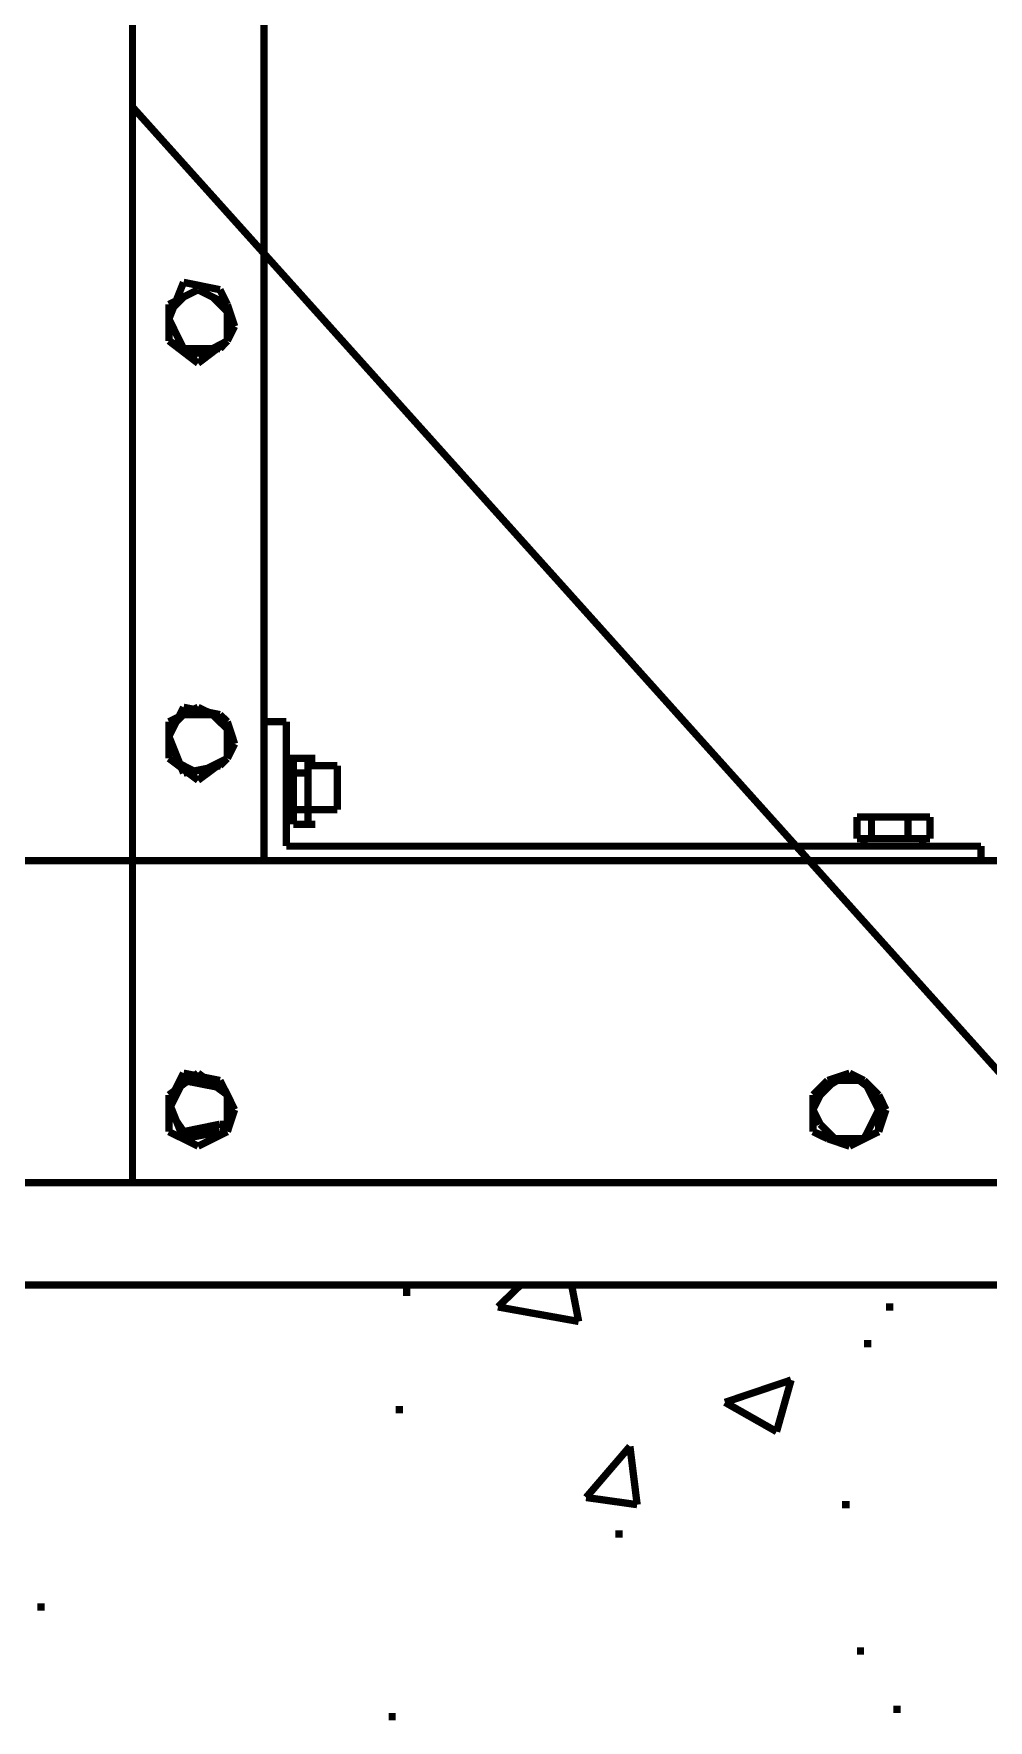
# Model space of a CAD drawing. Header units: metres. Extents: x 3290 to 4536, y 1562 to 1983.
# Drawn here: x 4038.32 to 4041.31, y 1637.98 to 1643.27 of the extents above; entities that cross this region are included whole.
import ezdxf

# ---------------------------------------------------------------- set-up
doc = ezdxf.new("R2010")
doc.units = ezdxf.units.M
doc.layers.add('C00-00-00-BLACK', color=7, linetype='Continuous')

msp = doc.modelspace()

# ---------------------------------------------------------------- linework, layer by layer
at = {"layer": 'C00-00-00-BLACK', "const_width": 0.0229}
for points in [[(4038.6274, 1651.2579), (4038.6274, 1639.6644)], [(4039.0406, 1651.2579), (4039.0406, 1642.5577)], [(4038.6274, 1643.0391), (4041.6591, 1639.6644)], [(4039.0406, 1642.5577), (4039.0406, 1640.6749)], [(4038.7877, 1642.4891), (4038.7417, 1642.3741)], [(4038.902, 1642.466), (4038.7877, 1642.4891)], [(4038.7417, 1642.4196), (4038.8332, 1642.466)], [(4038.7877, 1642.4429), (4038.7417, 1642.3972)], [(4038.8332, 1642.466), (4038.7877, 1642.4429)], [(4038.8787, 1642.4429), (4038.8332, 1642.466)], [(4038.8332, 1642.466), (4038.9253, 1642.4196)], [(4038.9253, 1642.3972), (4038.8787, 1642.4429)], [(4038.9253, 1642.4196), (4038.902, 1642.466)], [(4038.7417, 1642.3055), (4038.7417, 1642.4196)], [(4038.7417, 1642.3972), (4038.7417, 1642.351)], [(4038.7417, 1642.3741), (4038.7877, 1642.2809)], [(4038.9253, 1642.4196), (4038.9253, 1642.3055)], [(4038.948, 1642.351), (4038.9253, 1642.4196)], [(4038.9253, 1642.351), (4038.9253, 1642.3972)], [(4038.7417, 1642.351), (4038.7417, 1642.3055)], [(4038.9253, 1642.3055), (4038.9253, 1642.351)], [(4038.9253, 1642.3055), (4038.948, 1642.351)], [(4038.7417, 1642.3055), (4038.7877, 1642.2809)], [(4038.8332, 1642.2354), (4038.7417, 1642.3055)], [(4038.7877, 1642.2809), (4038.8332, 1642.2578)], [(4038.7877, 1642.2809), (4038.902, 1642.2809)], [(4038.9253, 1642.3055), (4038.8332, 1642.2354)], [(4038.8332, 1642.2578), (4038.8787, 1642.2809)], [(4038.8787, 1642.2809), (4038.9253, 1642.3055)], [(4038.902, 1642.2809), (4038.9253, 1642.3055)], [(4038.7417, 1641.1107), (4038.8332, 1641.1561)], [(4038.7877, 1641.1561), (4038.7417, 1641.0644)], [(4038.902, 1641.133), (4038.7877, 1641.1561)], [(4038.8332, 1641.1561), (4038.9253, 1641.1107)], [(4038.7877, 1641.133), (4038.7417, 1641.0875)], [(4038.7417, 1640.9956), (4038.7417, 1641.1107)], [(4038.8332, 1641.133), (4038.7877, 1641.133)], [(4038.8787, 1641.133), (4038.8332, 1641.133)], [(4038.9253, 1641.0875), (4038.8787, 1641.133)], [(4038.9253, 1641.1107), (4038.902, 1641.133)], [(4038.9253, 1641.1107), (4038.9253, 1640.9956)], [(4038.948, 1641.0413), (4038.9253, 1641.1107)], [(4039.1105, 1641.1107), (4039.0406, 1641.1107)], [(4039.1105, 1641.1107), (4039.1105, 1640.7203)], [(4038.7417, 1641.0875), (4038.7417, 1641.0413)], [(4038.7417, 1641.0644), (4038.7877, 1640.9494)], [(4038.9253, 1641.0413), (4038.9253, 1641.0875)], [(4038.7417, 1641.0413), (4038.7417, 1640.9956)], [(4038.9253, 1640.9956), (4038.9253, 1641.0413)], [(4038.9253, 1640.9956), (4038.948, 1641.0413)], [(4038.8332, 1640.9271), (4038.7417, 1640.9956)], [(4038.7417, 1640.9956), (4038.7877, 1640.9725)], [(4038.7877, 1640.9725), (4038.8332, 1640.9494)], [(4038.7877, 1640.9494), (4038.902, 1640.9725)], [(4038.9253, 1640.9956), (4038.8332, 1640.9271)], [(4038.8332, 1640.9494), (4038.8787, 1640.9725)], [(4038.8787, 1640.9725), (4038.9253, 1640.9956)], [(4038.902, 1640.9725), (4038.9253, 1640.9956)], [(4039.1105, 1640.9956), (4039.1327, 1640.9956)], [(4039.1105, 1640.812), (4039.1105, 1640.9956)], [(4039.1327, 1640.9956), (4039.1327, 1640.7889)], [(4039.1787, 1640.9956), (4039.1327, 1640.9956)], [(4039.1327, 1640.9956), (4039.156, 1640.9956)], [(4039.1327, 1640.9956), (4039.1327, 1640.9725)], [(4039.1327, 1640.9725), (4039.1327, 1640.9494)], [(4039.1327, 1640.9494), (4039.1327, 1640.9039)], [(4039.1327, 1640.9494), (4039.1787, 1640.9494)], [(4039.1787, 1640.7889), (4039.1787, 1640.9956)], [(4039.1787, 1640.9956), (4039.2009, 1640.9956)], [(4039.1787, 1640.9725), (4039.1787, 1640.9956)], [(4039.1787, 1640.9494), (4039.1787, 1640.9725)], [(4039.1787, 1640.9725), (4039.2708, 1640.9725)], [(4039.1787, 1640.9039), (4039.1787, 1640.9494)], [(4039.2708, 1640.9725), (4039.2708, 1640.8352)], [(4039.1327, 1640.9039), (4039.1327, 1640.8352)], [(4039.1787, 1640.8352), (4039.1787, 1640.9039)], [(4039.1327, 1640.812), (4039.1105, 1640.812)], [(4039.1327, 1640.8352), (4039.1787, 1640.8352)], [(4039.1327, 1640.8352), (4039.1327, 1640.812)], [(4039.1327, 1640.812), (4039.1327, 1640.7889)], [(4039.1787, 1640.7889), (4039.1327, 1640.7889)], [(4039.1327, 1640.7889), (4039.156, 1640.7889)], [(4039.1787, 1640.812), (4039.1787, 1640.8352)], [(4039.2708, 1640.8352), (4039.1787, 1640.8352)], [(4039.1787, 1640.7889), (4039.1787, 1640.812)], [(4039.1787, 1640.7889), (4039.2009, 1640.7889)], [(4040.9237, 1640.812), (4040.9015, 1640.812)], [(4040.9015, 1640.7435), (4040.9015, 1640.812)], [(4040.9015, 1640.812), (4040.9237, 1640.812)], [(4040.9015, 1640.812), (4041.1073, 1640.812)], [(4040.947, 1640.812), (4040.9237, 1640.812)], [(4040.947, 1640.7435), (4040.947, 1640.812)], [(4041.0152, 1640.812), (4040.947, 1640.812)], [(4041.0618, 1640.812), (4041.0152, 1640.812)], [(4041.0618, 1640.7435), (4041.0618, 1640.812)], [(4041.1073, 1640.812), (4041.0618, 1640.812)], [(4041.1306, 1640.812), (4041.1073, 1640.812)], [(4041.1306, 1640.812), (4041.1073, 1640.812)], [(4041.1306, 1640.7435), (4041.1306, 1640.812)], [(4040.9015, 1640.7435), (4041.1306, 1640.7435)], [(4040.9237, 1640.7435), (4040.9237, 1640.7203)], [(4041.1073, 1640.7435), (4041.1073, 1640.7203)], [(4040.6946, 1640.7203), (4039.1105, 1640.7203)], [(4041.2909, 1640.7203), (4040.6946, 1640.7203)], [(4041.2909, 1640.7203), (4041.2909, 1640.6749)], [(4038.6274, 1640.6749), (4036.8587, 1640.6749)], [(4040.7406, 1640.6749), (4038.6274, 1640.6749)], [(4043.5882, 1640.6749), (4040.7406, 1640.6749)], [(4038.7417, 1639.9397), (4038.8332, 1640.0083)], [(4038.7877, 1640.0083), (4038.7417, 1639.9166)], [(4038.902, 1639.9852), (4038.7877, 1640.0083)], [(4038.8332, 1640.0083), (4038.9253, 1639.9397)], [(4040.7634, 1639.9397), (4040.8782, 1640.0083)], [(4040.8782, 1640.0083), (4040.8094, 1639.9852)], [(4040.8782, 1640.0083), (4040.9697, 1639.9397)], [(4040.9237, 1639.9852), (4040.8782, 1640.0083)], [(4038.7877, 1639.9852), (4038.7417, 1639.8935)], [(4038.7417, 1639.8247), (4038.7417, 1639.9397)], [(4038.902, 1639.9628), (4038.7877, 1639.9852)], [(4038.9253, 1639.9397), (4038.902, 1639.9852)], [(4038.9253, 1639.9397), (4038.902, 1639.9628)], [(4038.9253, 1639.8935), (4038.9253, 1639.9397)], [(4038.9253, 1639.9397), (4038.9253, 1639.8247)], [(4038.948, 1639.8935), (4038.9253, 1639.9397)], [(4040.8094, 1639.9852), (4040.7634, 1639.9397)], [(4040.7634, 1639.8247), (4040.7634, 1639.9397)], [(4040.7861, 1639.9397), (4040.7634, 1639.8935)], [(4040.7634, 1639.9397), (4040.7634, 1639.8935)], [(4040.8316, 1639.9852), (4040.7861, 1639.9397)], [(4040.8782, 1639.9852), (4040.8316, 1639.9852)], [(4040.9237, 1639.9852), (4040.8782, 1639.9852)], [(4040.947, 1639.9397), (4040.9237, 1639.9852)], [(4040.9697, 1639.9397), (4040.9237, 1639.9852)], [(4040.9697, 1639.8935), (4040.947, 1639.9397)], [(4040.9697, 1639.9397), (4040.9697, 1639.8247)], [(4040.9925, 1639.8935), (4040.9697, 1639.9397)], [(4038.7417, 1639.9166), (4038.7877, 1639.8023)], [(4038.7417, 1639.8935), (4038.7877, 1639.8247)], [(4038.9253, 1639.848), (4038.9253, 1639.8935)], [(4038.9253, 1639.8247), (4038.948, 1639.8935)], [(4040.7634, 1639.8935), (4040.7861, 1639.848)], [(4040.7634, 1639.8935), (4040.7634, 1639.8247)], [(4040.947, 1639.848), (4040.9697, 1639.8935)], [(4040.9697, 1639.8247), (4040.9925, 1639.8935)], [(4038.7877, 1639.8247), (4038.902, 1639.848)], [(4038.902, 1639.848), (4038.9253, 1639.848)], [(4040.7861, 1639.848), (4040.8316, 1639.8023)], [(4040.9237, 1639.8023), (4040.947, 1639.848)], [(4038.8332, 1639.7792), (4038.7417, 1639.8247)], [(4038.7877, 1639.8023), (4038.902, 1639.8247)], [(4038.9253, 1639.8247), (4038.8332, 1639.7792)], [(4038.902, 1639.8247), (4038.9253, 1639.8247)], [(4040.8782, 1639.7792), (4040.7634, 1639.8247)], [(4040.7634, 1639.8247), (4040.8094, 1639.8023)], [(4040.8094, 1639.8023), (4040.8782, 1639.7792)], [(4040.8316, 1639.8023), (4040.8782, 1639.8023)], [(4040.9697, 1639.8247), (4040.8782, 1639.7792)], [(4040.8782, 1639.8023), (4040.9237, 1639.8023)], [(4040.8782, 1639.7792), (4040.9237, 1639.8023)], [(4040.9237, 1639.8023), (4040.9697, 1639.8247)], [(4041.6591, 1639.6644), (4036.8587, 1639.6644)], [(4016.2092, 1639.3434), (4068.8307, 1639.3434)], [(4039.4766, 1639.3203), (4039.4999, 1639.3203)], [(4039.7745, 1639.2748), (4039.8454, 1639.3434)], [(4040.0279, 1639.2292), (4040.0057, 1639.3434)], [(4039.7745, 1639.2748), (4040.0279, 1639.2292)], [(4040.9925, 1639.2748), (4041.0152, 1639.2748)], [(4040.9237, 1639.1598), (4040.947, 1639.1598)], [(4040.4872, 1638.9755), (4040.6946, 1639.0455)], [(4040.6491, 1638.8837), (4040.6946, 1639.0455)], [(4039.4533, 1638.9523), (4039.4766, 1638.9523)], [(4040.4872, 1638.9755), (4040.6491, 1638.8837)], [(4040.0512, 1638.677), (4040.1888, 1638.8373)], [(4040.2115, 1638.6545), (4040.1888, 1638.8373)], [(4040.0512, 1638.677), (4040.2115, 1638.6545)], [(4040.8549, 1638.6545), (4040.8782, 1638.6545)], [(4040.1433, 1638.5628), (4040.166, 1638.5628)], [(4038.329, 1638.3337), (4038.3518, 1638.3337)], [(4040.9015, 1638.1956), (4040.9237, 1638.1956)], [(4039.4311, 1637.9896), (4039.4533, 1637.9896)], [(4041.0152, 1638.012), (4041.0385, 1638.012)]]:
    msp.add_lwpolyline(points, dxfattribs=at)

doc.saveas('drawing.dxf')
